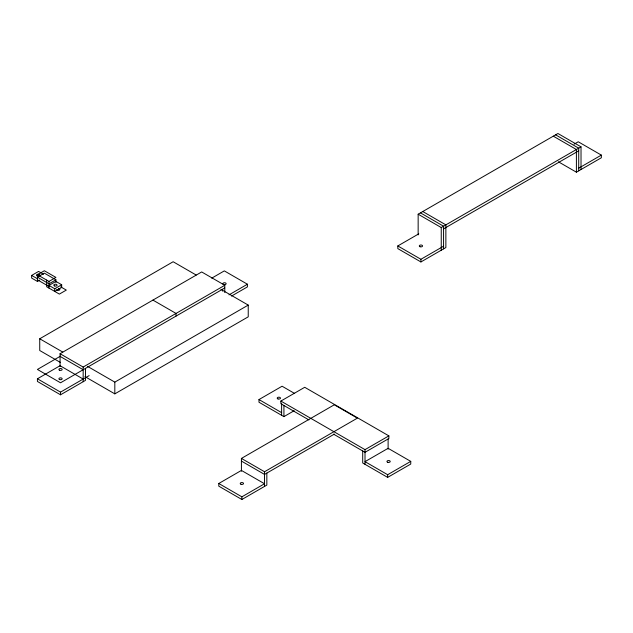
<?xml version="1.0" encoding="UTF-8"?>
<svg xmlns="http://www.w3.org/2000/svg" width="633" height="633" viewBox="0 0 633 633"><rect width="100%" height="100%" fill="white"/><g stroke="black" fill="none" stroke-linecap="round" stroke-linejoin="round"><path stroke-width="0.95" d="M39.737 280.087L37.426 281.424L31.65 278.085L31.65 275.418L38.581 271.415L43.535 274.279M37.426 281.424L37.426 277.151L44.357 273.147L55.91 279.818L55.91 282.484M48.978 281.424L55.91 277.42L44.357 270.75L37.426 274.754L48.978 281.424L48.978 288.086M55.91 279.818L48.978 283.821L37.426 277.151M54.755 288.759L61.686 284.755L61.686 287.422L54.755 291.425L54.755 288.759L48.978 285.42L55.91 281.424L61.686 284.755M60.214 362.337L39.737 350.508L39.737 338.774L173.149 261.745L196.19 275.046M60.064 366.539L60.064 353.712L201.682 271.953L224.786 285.285L224.786 292.573M60.531 356.11L37.426 369.45L60.531 382.791L224.786 287.96M85.479 368.382L85.479 380.386L60.531 394.794L37.426 381.454L37.426 378.787L60.064 365.716L83.168 379.056M211.746 278.148L224.319 270.884L247.424 284.225L247.424 286.891L231.496 296.086M60.064 353.712L83.168 367.053L224.786 285.285M37.426 378.787L60.531 392.128L89.134 375.614M228.98 294.875L247.424 284.225M87.512 366.357L114.818 382.126L248.231 305.098L248.231 316.832L114.818 393.861L84.957 376.619M418.152 234.898L418.152 214.199L557.918 133.5L581.023 146.84L581.023 169.517M422.773 211.533L445.869 224.865L445.869 247.543L420.921 261.951L397.817 248.611L397.817 245.944L418.785 233.838M574.052 144.197L578.245 141.776L601.35 155.109L601.35 157.775L576.402 172.184L558.433 161.811M418.152 214.199L441.248 227.54L581.023 146.84M443.559 228.869L578.712 150.844M397.817 245.944L420.921 259.277L443.559 246.213M578.712 168.18L601.35 155.109M294.195 410.706L283.924 416.633L258.976 402.232L258.976 399.565L282.081 386.225L294.654 393.489M308.92 419.924L280.87 403.727L280.87 401.061L304.718 387.293L388.868 435.876L388.868 438.542L365.012 452.31L333.567 434.159M241.418 458.419L334.287 404.796L357.392 418.136L264.523 471.751L241.418 458.419L241.418 471.245M218.781 483.493L241.418 470.422L264.523 483.754L241.877 496.826L218.781 483.493L218.781 486.16L241.877 499.5L266.833 485.092L266.833 473.088M334.382 434.088L264.523 474.418L241.418 461.085M280.87 401.061L365.012 449.644L388.868 435.876M410.754 461.378L388.116 448.314L365.012 461.647L387.649 474.718L410.754 461.378L410.754 464.052L387.649 477.385L362.701 462.984L362.701 450.981M555.608 134.837L578.712 148.177L578.712 170.847M553.297 136.174L576.402 149.507L576.402 172.184M420.462 212.862L443.559 226.203L443.559 248.88M220.933 289.336L248.231 305.098M152.933 300.097L176.037 313.43L176.037 316.096M258.976 399.565L281.614 412.637M60.705 286.86L66.307 290.088L59.375 294.092L46.668 286.757L46.668 280.087M31.65 275.418L37.426 278.749M37.426 279.818L48.978 286.488M39.737 338.774L62.77 352.075M60.064 356.379L83.168 369.719M441.248 227.54L441.248 250.209M420.921 259.277L420.921 261.951M388.116 438.978L388.116 449.129M387.649 474.718L387.649 477.385M365.012 449.644L365.012 464.313M283.924 405.555L283.924 416.633M281.614 403.3L281.614 415.303M264.523 471.751L264.523 486.429M241.877 496.826L241.877 499.5M222.476 289.289L222.476 291.14M114.818 382.126L114.818 393.861M83.168 367.053L83.168 381.723M60.531 392.128L60.531 394.794M58.45 288.49A1.63 0.942 0 0 1 59.85 289.471A1.63 0.942 0 0 1 58.291 290.365A1.63 0.942 0 0 1 56.598 289.558M420.003 246.72A1.63 0.942 0 0 0 422.551 246.008A1.63 0.942 0 0 0 420.209 245.098A1.63 0.942 0 0 0 420.003 246.72M54.533 285.934A1.63 0.942 0 0 0 57.073 285.222A1.63 0.942 0 0 0 54.731 284.304A1.63 0.942 0 0 0 54.533 285.934M37.3 275.972A1.63 0.942 0 0 0 39.752 275.149A1.63 0.942 0 0 0 37.3 274.334A1.63 0.942 0 0 0 37.3 275.972M223.584 284.47A1.63 0.942 0 0 0 226.131 283.758A1.63 0.942 0 0 0 223.781 282.84A1.63 0.942 0 0 0 223.584 284.47M241.062 484.308A1.63 0.942 0 0 0 243.515 483.493A1.63 0.942 0 0 0 241.062 482.67A1.63 0.942 0 0 0 241.062 484.308M387.76 462.304A1.63 0.942 0 0 0 390.213 461.481A1.63 0.942 0 0 0 387.76 460.666A1.63 0.942 0 0 0 387.76 462.304M278.029 398.948A1.63 0.942 0 0 0 280.474 398.125A1.63 0.942 0 0 0 278.029 397.31A1.63 0.942 0 0 0 278.029 398.948M59.708 379.602A1.63 0.942 0 0 0 62.161 378.787A1.63 0.942 0 0 0 59.708 377.972A1.63 0.942 0 0 0 59.708 379.602M59.613 370.234A1.63 0.942 0 0 0 62.161 369.522A1.63 0.942 0 0 0 59.811 368.604A1.63 0.942 0 0 0 59.613 370.234"/></g></svg>
